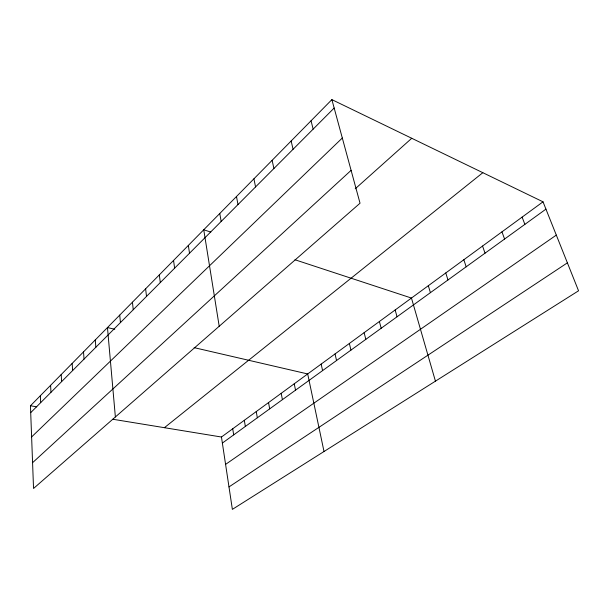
<?xml version="1.0" encoding="UTF-8"?>
<svg xmlns="http://www.w3.org/2000/svg" width="609" height="609" viewBox="0 0 609 609"><rect width="100%" height="100%" fill="white"/><g stroke="black" fill="none" stroke-linecap="round" stroke-linejoin="round"><path stroke-width="0.91" d="M331.882 99.625L360.033 203.216L33.541 488.471L30.45 405.784L331.882 99.625L543.022 201.823L578.55 290.798L232.372 509.375L221.455 437.018L543.022 201.823M30.709 412.651L334.166 108.029M31.615 436.927L342.319 138.015M32.574 462.688L351.104 170.345M355.245 188.782L411.745 138.281M164.415 427.693L482.83 172.69M222.369 443.063L545.946 209.138M225.589 464.385L556.314 235.104M228.984 486.918L567.39 262.844M30.45 405.784L36.746 406.82M112.81 419.251L221.455 437.018M114.758 329.256L107.458 327.566L115.375 416.967M194.149 347.648L307.69 373.949L324.011 451.513M210.79 232.09L203.749 229.776L219.202 326.264M294.969 259.761L411.463 298.052L435.435 381.158M522.111 217.116L524.874 224.371M501.968 231.846L504.579 239.04M482.556 246.044L485.03 253.177M463.837 259.738L466.174 266.803M445.765 272.954L447.98 279.957M428.317 285.72L430.411 292.655M395.157 309.973L397.038 316.787M379.392 321.506L381.173 328.259M311.047 120.795L313.148 129.131M364.129 332.666L365.819 339.358M349.353 343.476L350.951 350.106M291.14 141.006L293.081 149.274M335.034 353.951L336.549 360.52M321.156 364.098L322.587 370.615M272.124 160.327L273.905 168.526M253.923 178.81L255.559 186.94M294.238 383.784L295.525 390.179M281.198 393.33L282.409 399.656M236.49 196.517L237.99 204.571M268.539 402.587L269.688 408.86M256.252 411.57L257.333 417.789M219.78 213.493L221.158 221.47M244.316 420.301L245.343 426.46M232.722 428.782L233.689 434.879M188.348 245.412L189.513 253.237M173.557 260.439L174.616 268.196M159.33 274.887L160.296 282.568M145.627 288.803L146.51 296.408M132.442 302.201L133.242 309.73M119.722 315.112L120.445 322.564M95.27 339.944L95.857 347.252M83.517 351.888L84.034 359.12M72.166 363.413L72.631 370.569M61.205 374.55L61.608 381.63M50.608 385.314L50.958 392.318M40.361 395.721L40.666 402.656"/></g></svg>
